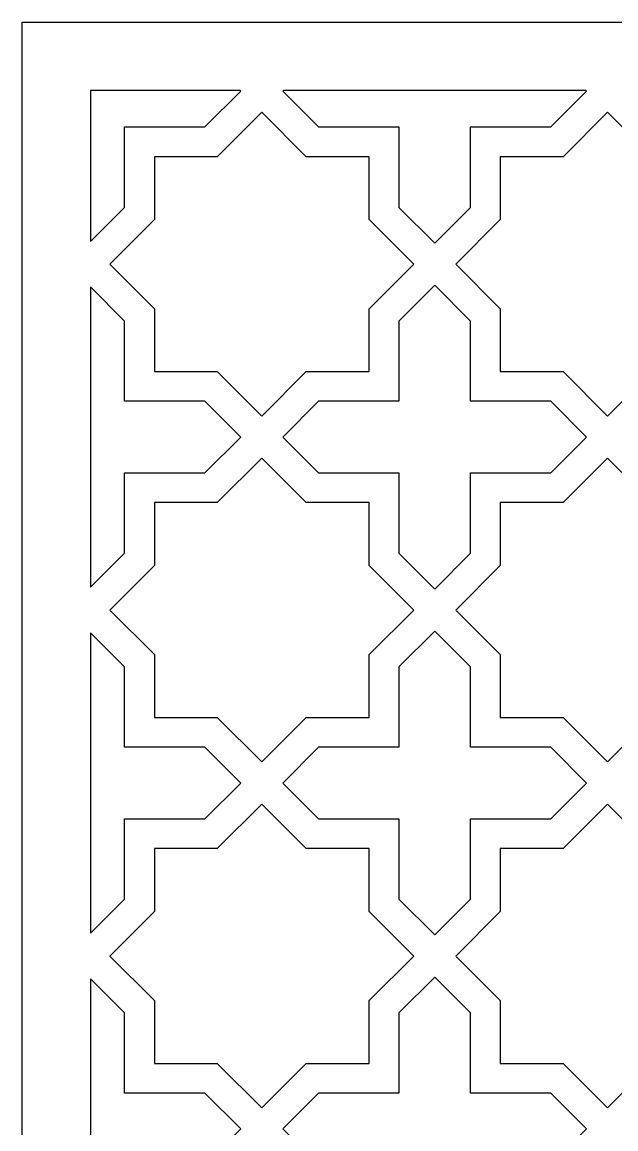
# Model space of a CAD drawing. Header units: millimetres. Extents: x -64 to 64, y -64 to 64.
# Drawn here: x -63.5 to -29.4, y 0 to 63.5 of the extents above; entities that cross this region are included whole.
import ezdxf

# ---------------------------------------------------------------- set-up
doc = ezdxf.new("R2010")
doc.units = ezdxf.units.MM
doc.header["$MEASUREMENT"] = 0
doc.layers.add('layer 1', color=7, linetype='Continuous')

msp = doc.modelspace()

# ---------------------------------------------------------------- linework, layer by layer
at = {"layer": 'layer 1', "color": 250}
for points, knots in [([(-63.5, 63.5), (-63.5, 63.5), (-63.5, -63.5), (-63.5, -63.5), (-63.5, -63.5), (-63.5, -63.5), (63.5, -63.5), (63.5, -63.5), (63.5, -63.5), (63.5, -63.5), (63.5, 63.5), (63.5, 63.5), (63.5, 63.5), (63.5, 63.5), (-63.5, 63.5), (-63.5, 63.5)], [0, 0, 0, 0, 0.2, 0.2, 0.2, 0.2, 0.4, 0.4, 0.4, 0.4, 0.6, 0.6, 0.6, 0.6, 1, 1, 1, 1]), ([(-59.5722, 59.5722), (-59.5722, 59.5722), (-50.9833, 59.5722), (-50.9833, 59.5722), (-50.9833, 59.5722), (-50.9833, 59.5722), (-50.9506, 59.5394), (-50.9506, 59.5394), (-50.9506, 59.5394), (-50.9506, 59.5394), (-53.006, 57.4837), (-53.006, 57.4837), (-53.006, 57.4837), (-53.006, 57.4837), (-57.6147, 57.4837), (-57.6147, 57.4837), (-57.6147, 57.4837), (-57.6147, 57.4837), (-57.6147, 52.8687), (-57.6147, 52.8687), (-57.6147, 52.8687), (-57.6147, 52.8687), (-59.5722, 50.9115), (-59.5722, 50.9115), (-59.5722, 50.9115), (-59.5722, 50.9115), (-59.5722, 59.5722), (-59.5722, 59.5722)], [0, 0, 0, 0, 0.125, 0.125, 0.125, 0.125, 0.25, 0.25, 0.25, 0.25, 0.375, 0.375, 0.375, 0.375, 0.5, 0.5, 0.5, 0.5, 0.625, 0.625, 0.625, 0.625, 0.75, 0.75, 0.75, 0.75, 1, 1, 1, 1]), ([(-48.5021, 59.5722), (-48.5021, 59.5722), (-31.1279, 59.5722), (-31.1279, 59.5722), (-31.1279, 59.5722), (-31.1279, 59.5722), (-31.0953, 59.5394), (-31.0953, 59.5394), (-31.0953, 59.5394), (-31.0953, 59.5394), (-33.1506, 57.4837), (-33.1506, 57.4837), (-33.1506, 57.4837), (-33.1506, 57.4837), (-37.753, 57.4837), (-37.753, 57.4837), (-37.753, 57.4837), (-37.753, 57.4837), (-37.753, 52.8687), (-37.753, 52.8687), (-37.753, 52.8687), (-37.753, 52.8687), (-39.8084, 50.8131), (-39.8084, 50.8131), (-39.8084, 50.8131), (-39.8084, 50.8131), (-41.864, 52.8687), (-41.864, 52.8687), (-41.864, 52.8687), (-41.864, 52.8687), (-41.864, 57.4837), (-41.864, 57.4837), (-41.864, 57.4837), (-41.864, 57.4837), (-46.4794, 57.4837), (-46.4794, 57.4837), (-46.4794, 57.4837), (-46.4794, 57.4837), (-48.5346, 59.5394), (-48.5346, 59.5394), (-48.5346, 59.5394), (-48.5346, 59.5394), (-48.5021, 59.5722), (-48.5021, 59.5722)], [0, 0, 0, 0, 0.0833333, 0.0833333, 0.0833333, 0.0833333, 0.1666667, 0.1666667, 0.1666667, 0.1666667, 0.25, 0.25, 0.25, 0.25, 0.3333333, 0.3333333, 0.3333333, 0.3333333, 0.4166667, 0.4166667, 0.4166667, 0.4166667, 0.5, 0.5, 0.5, 0.5, 0.5833333, 0.5833333, 0.5833333, 0.5833333, 0.6666667, 0.6666667, 0.6666667, 0.6666667, 0.75, 0.75, 0.75, 0.75, 0.8333333, 0.8333333, 0.8333333, 0.8333333, 1, 1, 1, 1]), ([(-47.1864, 55.7756), (-47.1864, 55.7756), (-43.5725, 55.7756), (-43.5725, 55.7756), (-43.5725, 55.7756), (-43.5725, 55.7756), (-43.5725, 52.1617), (-43.5725, 52.1617), (-43.5725, 52.1617), (-43.5725, 52.1617), (-41.0195, 49.6087), (-41.0195, 49.6087), (-41.0195, 49.6087), (-41.0195, 49.6087), (-43.5725, 47.0489), (-43.5725, 47.0489), (-43.5725, 47.0489), (-43.5725, 47.0489), (-43.5725, 43.4421), (-43.5725, 43.4421), (-43.5725, 43.4421), (-43.5725, 43.4421), (-47.1864, 43.4421), (-47.1864, 43.4421), (-47.1864, 43.4421), (-47.1864, 43.4421), (-49.7394, 40.8887), (-49.7394, 40.8887), (-49.7394, 40.8887), (-49.7394, 40.8887), (-52.2989, 43.4421), (-52.2989, 43.4421), (-52.2989, 43.4421), (-52.2989, 43.4421), (-55.906, 43.4421), (-55.906, 43.4421), (-55.906, 43.4421), (-55.906, 43.4421), (-55.906, 47.0489), (-55.906, 47.0489), (-55.906, 47.0489), (-55.906, 47.0489), (-58.4591, 49.6087), (-58.4591, 49.6087), (-58.4591, 49.6087), (-58.4591, 49.6087), (-55.906, 52.1617), (-55.906, 52.1617), (-55.906, 52.1617), (-55.906, 52.1617), (-55.906, 55.7756), (-55.906, 55.7756), (-55.906, 55.7756), (-55.906, 55.7756), (-52.2989, 55.7756), (-52.2989, 55.7756), (-52.2989, 55.7756), (-52.2989, 55.7756), (-49.7394, 58.3283), (-49.7394, 58.3283), (-49.7394, 58.3283), (-49.7394, 58.3283), (-47.1864, 55.7756), (-47.1864, 55.7756)], [0, 0, 0, 0, 0.0588235, 0.0588235, 0.0588235, 0.0588235, 0.1176471, 0.1176471, 0.1176471, 0.1176471, 0.1764706, 0.1764706, 0.1764706, 0.1764706, 0.2352941, 0.2352941, 0.2352941, 0.2352941, 0.2941176, 0.2941176, 0.2941176, 0.2941176, 0.3529412, 0.3529412, 0.3529412, 0.3529412, 0.4117647, 0.4117647, 0.4117647, 0.4117647, 0.4705882, 0.4705882, 0.4705882, 0.4705882, 0.5294118, 0.5294118, 0.5294118, 0.5294118, 0.5882353, 0.5882353, 0.5882353, 0.5882353, 0.6470588, 0.6470588, 0.6470588, 0.6470588, 0.7058824, 0.7058824, 0.7058824, 0.7058824, 0.7647059, 0.7647059, 0.7647059, 0.7647059, 0.8235294, 0.8235294, 0.8235294, 0.8235294, 0.8823529, 0.8823529, 0.8823529, 0.8823529, 1, 1, 1, 1]), ([(-27.3311, 55.7756), (-27.3311, 55.7756), (-23.7176, 55.7756), (-23.7176, 55.7756), (-23.7176, 55.7756), (-23.7176, 55.7756), (-23.7176, 52.1617), (-23.7176, 52.1617), (-23.7176, 52.1617), (-23.7176, 52.1617), (-21.1645, 49.6087), (-21.1645, 49.6087), (-21.1645, 49.6087), (-21.1645, 49.6087), (-23.7176, 47.0489), (-23.7176, 47.0489), (-23.7176, 47.0489), (-23.7176, 47.0489), (-23.7176, 43.4421), (-23.7176, 43.4421), (-23.7176, 43.4421), (-23.7176, 43.4421), (-27.3311, 43.4421), (-27.3311, 43.4421), (-27.3311, 43.4421), (-27.3311, 43.4421), (-29.8843, 40.8887), (-29.8843, 40.8887), (-29.8843, 40.8887), (-29.8843, 40.8887), (-32.4436, 43.4421), (-32.4436, 43.4421), (-32.4436, 43.4421), (-32.4436, 43.4421), (-36.0509, 43.4421), (-36.0509, 43.4421), (-36.0509, 43.4421), (-36.0509, 43.4421), (-36.0509, 47.0489), (-36.0509, 47.0489), (-36.0509, 47.0489), (-36.0509, 47.0489), (-38.6039, 49.6087), (-38.6039, 49.6087), (-38.6039, 49.6087), (-38.6039, 49.6087), (-36.0509, 52.1617), (-36.0509, 52.1617), (-36.0509, 52.1617), (-36.0509, 52.1617), (-36.0509, 55.7756), (-36.0509, 55.7756), (-36.0509, 55.7756), (-36.0509, 55.7756), (-32.4436, 55.7756), (-32.4436, 55.7756), (-32.4436, 55.7756), (-32.4436, 55.7756), (-29.8843, 58.3283), (-29.8843, 58.3283), (-29.8843, 58.3283), (-29.8843, 58.3283), (-27.3311, 55.7756), (-27.3311, 55.7756)], [0, 0, 0, 0, 0.0588235, 0.0588235, 0.0588235, 0.0588235, 0.1176471, 0.1176471, 0.1176471, 0.1176471, 0.1764706, 0.1764706, 0.1764706, 0.1764706, 0.2352941, 0.2352941, 0.2352941, 0.2352941, 0.2941176, 0.2941176, 0.2941176, 0.2941176, 0.3529412, 0.3529412, 0.3529412, 0.3529412, 0.4117647, 0.4117647, 0.4117647, 0.4117647, 0.4705882, 0.4705882, 0.4705882, 0.4705882, 0.5294118, 0.5294118, 0.5294118, 0.5294118, 0.5882353, 0.5882353, 0.5882353, 0.5882353, 0.6470588, 0.6470588, 0.6470588, 0.6470588, 0.7058824, 0.7058824, 0.7058824, 0.7058824, 0.7647059, 0.7647059, 0.7647059, 0.7647059, 0.8235294, 0.8235294, 0.8235294, 0.8235294, 0.8823529, 0.8823529, 0.8823529, 0.8823529, 1, 1, 1, 1]), ([(-59.5722, 48.2992), (-59.5722, 48.2992), (-57.6147, 46.3419), (-57.6147, 46.3419), (-57.6147, 46.3419), (-57.6147, 46.3419), (-57.6147, 41.7333), (-57.6147, 41.7333), (-57.6147, 41.7333), (-57.6147, 41.7333), (-53.006, 41.7333), (-53.006, 41.7333), (-53.006, 41.7333), (-53.006, 41.7333), (-50.9506, 39.6776), (-50.9506, 39.6776), (-50.9506, 39.6776), (-50.9506, 39.6776), (-53.006, 37.6287), (-53.006, 37.6287), (-53.006, 37.6287), (-53.006, 37.6287), (-57.6147, 37.6287), (-57.6147, 37.6287), (-57.6147, 37.6287), (-57.6147, 37.6287), (-57.6147, 33.0137), (-57.6147, 33.0137), (-57.6147, 33.0137), (-57.6147, 33.0137), (-59.5722, 31.0561), (-59.5722, 31.0561), (-59.5722, 31.0561), (-59.5722, 31.0561), (-59.5722, 48.2992), (-59.5722, 48.2992)], [0, 0, 0, 0, 0.1, 0.1, 0.1, 0.1, 0.2, 0.2, 0.2, 0.2, 0.3, 0.3, 0.3, 0.3, 0.4, 0.4, 0.4, 0.4, 0.5, 0.5, 0.5, 0.5, 0.6, 0.6, 0.6, 0.6, 0.7, 0.7, 0.7, 0.7, 0.8, 0.8, 0.8, 0.8, 1, 1, 1, 1]), ([(-33.1506, 41.7333), (-33.1506, 41.7333), (-31.0953, 39.6776), (-31.0953, 39.6776), (-31.0953, 39.6776), (-31.0953, 39.6776), (-33.1506, 37.6287), (-33.1506, 37.6287), (-33.1506, 37.6287), (-33.1506, 37.6287), (-37.753, 37.6287), (-37.753, 37.6287), (-37.753, 37.6287), (-37.753, 37.6287), (-37.753, 33.0137), (-37.753, 33.0137), (-37.753, 33.0137), (-37.753, 33.0137), (-39.8084, 30.958), (-39.8084, 30.958), (-39.8084, 30.958), (-39.8084, 30.958), (-41.864, 33.0137), (-41.864, 33.0137), (-41.864, 33.0137), (-41.864, 33.0137), (-41.864, 37.6287), (-41.864, 37.6287), (-41.864, 37.6287), (-41.864, 37.6287), (-46.4794, 37.6287), (-46.4794, 37.6287), (-46.4794, 37.6287), (-46.4794, 37.6287), (-48.5346, 39.6776), (-48.5346, 39.6776), (-48.5346, 39.6776), (-48.5346, 39.6776), (-46.4794, 41.7333), (-46.4794, 41.7333), (-46.4794, 41.7333), (-46.4794, 41.7333), (-41.864, 41.7333), (-41.864, 41.7333), (-41.864, 41.7333), (-41.864, 41.7333), (-41.864, 46.3419), (-41.864, 46.3419), (-41.864, 46.3419), (-41.864, 46.3419), (-39.8084, 48.3976), (-39.8084, 48.3976), (-39.8084, 48.3976), (-39.8084, 48.3976), (-37.753, 46.3419), (-37.753, 46.3419), (-37.753, 46.3419), (-37.753, 46.3419), (-37.753, 41.7333), (-37.753, 41.7333), (-37.753, 41.7333), (-37.753, 41.7333), (-33.1506, 41.7333), (-33.1506, 41.7333)], [0, 0, 0, 0, 0.0588235, 0.0588235, 0.0588235, 0.0588235, 0.1176471, 0.1176471, 0.1176471, 0.1176471, 0.1764706, 0.1764706, 0.1764706, 0.1764706, 0.2352941, 0.2352941, 0.2352941, 0.2352941, 0.2941176, 0.2941176, 0.2941176, 0.2941176, 0.3529412, 0.3529412, 0.3529412, 0.3529412, 0.4117647, 0.4117647, 0.4117647, 0.4117647, 0.4705882, 0.4705882, 0.4705882, 0.4705882, 0.5294118, 0.5294118, 0.5294118, 0.5294118, 0.5882353, 0.5882353, 0.5882353, 0.5882353, 0.6470588, 0.6470588, 0.6470588, 0.6470588, 0.7058824, 0.7058824, 0.7058824, 0.7058824, 0.7647059, 0.7647059, 0.7647059, 0.7647059, 0.8235294, 0.8235294, 0.8235294, 0.8235294, 0.8823529, 0.8823529, 0.8823529, 0.8823529, 1, 1, 1, 1]), ([(-58.4591, 29.7466), (-58.4591, 29.7466), (-55.906, 32.3063), (-55.906, 32.3063), (-55.906, 32.3063), (-55.906, 32.3063), (-55.906, 35.9202), (-55.906, 35.9202), (-55.906, 35.9202), (-55.906, 35.9202), (-52.2989, 35.9202), (-52.2989, 35.9202), (-52.2989, 35.9202), (-52.2989, 35.9202), (-49.7394, 38.4732), (-49.7394, 38.4732), (-49.7394, 38.4732), (-49.7394, 38.4732), (-47.1864, 35.9202), (-47.1864, 35.9202), (-47.1864, 35.9202), (-47.1864, 35.9202), (-43.5725, 35.9202), (-43.5725, 35.9202), (-43.5725, 35.9202), (-43.5725, 35.9202), (-43.5725, 32.3063), (-43.5725, 32.3063), (-43.5725, 32.3063), (-43.5725, 32.3063), (-41.0195, 29.7466), (-41.0195, 29.7466), (-41.0195, 29.7466), (-41.0195, 29.7466), (-43.5725, 27.1939), (-43.5725, 27.1939), (-43.5725, 27.1939), (-43.5725, 27.1939), (-43.5725, 23.5867), (-43.5725, 23.5867), (-43.5725, 23.5867), (-43.5725, 23.5867), (-47.1864, 23.5867), (-47.1864, 23.5867), (-47.1864, 23.5867), (-47.1864, 23.5867), (-49.7394, 21.0337), (-49.7394, 21.0337), (-49.7394, 21.0337), (-49.7394, 21.0337), (-52.2989, 23.5867), (-52.2989, 23.5867), (-52.2989, 23.5867), (-52.2989, 23.5867), (-55.906, 23.5867), (-55.906, 23.5867), (-55.906, 23.5867), (-55.906, 23.5867), (-55.906, 27.1939), (-55.906, 27.1939), (-55.906, 27.1939), (-55.906, 27.1939), (-58.4591, 29.7466), (-58.4591, 29.7466)], [0, 0, 0, 0, 0.0588235, 0.0588235, 0.0588235, 0.0588235, 0.1176471, 0.1176471, 0.1176471, 0.1176471, 0.1764706, 0.1764706, 0.1764706, 0.1764706, 0.2352941, 0.2352941, 0.2352941, 0.2352941, 0.2941176, 0.2941176, 0.2941176, 0.2941176, 0.3529412, 0.3529412, 0.3529412, 0.3529412, 0.4117647, 0.4117647, 0.4117647, 0.4117647, 0.4705882, 0.4705882, 0.4705882, 0.4705882, 0.5294118, 0.5294118, 0.5294118, 0.5294118, 0.5882353, 0.5882353, 0.5882353, 0.5882353, 0.6470588, 0.6470588, 0.6470588, 0.6470588, 0.7058824, 0.7058824, 0.7058824, 0.7058824, 0.7647059, 0.7647059, 0.7647059, 0.7647059, 0.8235294, 0.8235294, 0.8235294, 0.8235294, 0.8823529, 0.8823529, 0.8823529, 0.8823529, 1, 1, 1, 1]), ([(-27.3311, 35.9202), (-27.3311, 35.9202), (-23.7176, 35.9202), (-23.7176, 35.9202), (-23.7176, 35.9202), (-23.7176, 35.9202), (-23.7176, 32.3063), (-23.7176, 32.3063), (-23.7176, 32.3063), (-23.7176, 32.3063), (-21.1645, 29.7466), (-21.1645, 29.7466), (-21.1645, 29.7466), (-21.1645, 29.7466), (-23.7176, 27.1939), (-23.7176, 27.1939), (-23.7176, 27.1939), (-23.7176, 27.1939), (-23.7176, 23.5867), (-23.7176, 23.5867), (-23.7176, 23.5867), (-23.7176, 23.5867), (-27.3311, 23.5867), (-27.3311, 23.5867), (-27.3311, 23.5867), (-27.3311, 23.5867), (-29.8843, 21.0337), (-29.8843, 21.0337), (-29.8843, 21.0337), (-29.8843, 21.0337), (-32.4436, 23.5867), (-32.4436, 23.5867), (-32.4436, 23.5867), (-32.4436, 23.5867), (-36.0509, 23.5867), (-36.0509, 23.5867), (-36.0509, 23.5867), (-36.0509, 23.5867), (-36.0509, 27.1939), (-36.0509, 27.1939), (-36.0509, 27.1939), (-36.0509, 27.1939), (-38.6039, 29.7466), (-38.6039, 29.7466), (-38.6039, 29.7466), (-38.6039, 29.7466), (-36.0509, 32.3063), (-36.0509, 32.3063), (-36.0509, 32.3063), (-36.0509, 32.3063), (-36.0509, 35.9202), (-36.0509, 35.9202), (-36.0509, 35.9202), (-36.0509, 35.9202), (-32.4436, 35.9202), (-32.4436, 35.9202), (-32.4436, 35.9202), (-32.4436, 35.9202), (-29.8843, 38.4732), (-29.8843, 38.4732), (-29.8843, 38.4732), (-29.8843, 38.4732), (-27.3311, 35.9202), (-27.3311, 35.9202)], [0, 0, 0, 0, 0.0588235, 0.0588235, 0.0588235, 0.0588235, 0.1176471, 0.1176471, 0.1176471, 0.1176471, 0.1764706, 0.1764706, 0.1764706, 0.1764706, 0.2352941, 0.2352941, 0.2352941, 0.2352941, 0.2941176, 0.2941176, 0.2941176, 0.2941176, 0.3529412, 0.3529412, 0.3529412, 0.3529412, 0.4117647, 0.4117647, 0.4117647, 0.4117647, 0.4705882, 0.4705882, 0.4705882, 0.4705882, 0.5294118, 0.5294118, 0.5294118, 0.5294118, 0.5882353, 0.5882353, 0.5882353, 0.5882353, 0.6470588, 0.6470588, 0.6470588, 0.6470588, 0.7058824, 0.7058824, 0.7058824, 0.7058824, 0.7647059, 0.7647059, 0.7647059, 0.7647059, 0.8235294, 0.8235294, 0.8235294, 0.8235294, 0.8823529, 0.8823529, 0.8823529, 0.8823529, 1, 1, 1, 1]), ([(-59.5722, 28.4441), (-59.5722, 28.4441), (-57.6147, 26.4866), (-57.6147, 26.4866), (-57.6147, 26.4866), (-57.6147, 26.4866), (-57.6147, 21.8779), (-57.6147, 21.8779), (-57.6147, 21.8779), (-57.6147, 21.8779), (-53.006, 21.8779), (-53.006, 21.8779), (-53.006, 21.8779), (-53.006, 21.8779), (-50.9506, 19.8226), (-50.9506, 19.8226), (-50.9506, 19.8226), (-50.9506, 19.8226), (-53.006, 17.7669), (-53.006, 17.7669), (-53.006, 17.7669), (-53.006, 17.7669), (-57.6147, 17.7669), (-57.6147, 17.7669), (-57.6147, 17.7669), (-57.6147, 17.7669), (-57.6147, 13.1583), (-57.6147, 13.1583), (-57.6147, 13.1583), (-57.6147, 13.1583), (-59.5722, 11.201), (-59.5722, 11.201), (-59.5722, 11.201), (-59.5722, 11.201), (-59.5722, 28.4441), (-59.5722, 28.4441)], [0, 0, 0, 0, 0.1, 0.1, 0.1, 0.1, 0.2, 0.2, 0.2, 0.2, 0.3, 0.3, 0.3, 0.3, 0.4, 0.4, 0.4, 0.4, 0.5, 0.5, 0.5, 0.5, 0.6, 0.6, 0.6, 0.6, 0.7, 0.7, 0.7, 0.7, 0.8, 0.8, 0.8, 0.8, 1, 1, 1, 1]), ([(-46.4794, 17.7669), (-46.4794, 17.7669), (-48.5346, 19.8226), (-48.5346, 19.8226), (-48.5346, 19.8226), (-48.5346, 19.8226), (-46.4794, 21.8779), (-46.4794, 21.8779), (-46.4794, 21.8779), (-46.4794, 21.8779), (-41.864, 21.8779), (-41.864, 21.8779), (-41.864, 21.8779), (-41.864, 21.8779), (-41.864, 26.4866), (-41.864, 26.4866), (-41.864, 26.4866), (-41.864, 26.4866), (-39.8084, 28.5422), (-39.8084, 28.5422), (-39.8084, 28.5422), (-39.8084, 28.5422), (-37.753, 26.4866), (-37.753, 26.4866), (-37.753, 26.4866), (-37.753, 26.4866), (-37.753, 21.8779), (-37.753, 21.8779), (-37.753, 21.8779), (-37.753, 21.8779), (-33.1506, 21.8779), (-33.1506, 21.8779), (-33.1506, 21.8779), (-33.1506, 21.8779), (-31.0953, 19.8226), (-31.0953, 19.8226), (-31.0953, 19.8226), (-31.0953, 19.8226), (-33.1506, 17.7669), (-33.1506, 17.7669), (-33.1506, 17.7669), (-33.1506, 17.7669), (-37.753, 17.7669), (-37.753, 17.7669), (-37.753, 17.7669), (-37.753, 17.7669), (-37.753, 13.1583), (-37.753, 13.1583), (-37.753, 13.1583), (-37.753, 13.1583), (-39.8084, 11.1026), (-39.8084, 11.1026), (-39.8084, 11.1026), (-39.8084, 11.1026), (-41.864, 13.1583), (-41.864, 13.1583), (-41.864, 13.1583), (-41.864, 13.1583), (-41.864, 17.7669), (-41.864, 17.7669), (-41.864, 17.7669), (-41.864, 17.7669), (-46.4794, 17.7669), (-46.4794, 17.7669)], [0, 0, 0, 0, 0.0588235, 0.0588235, 0.0588235, 0.0588235, 0.1176471, 0.1176471, 0.1176471, 0.1176471, 0.1764706, 0.1764706, 0.1764706, 0.1764706, 0.2352941, 0.2352941, 0.2352941, 0.2352941, 0.2941176, 0.2941176, 0.2941176, 0.2941176, 0.3529412, 0.3529412, 0.3529412, 0.3529412, 0.4117647, 0.4117647, 0.4117647, 0.4117647, 0.4705882, 0.4705882, 0.4705882, 0.4705882, 0.5294118, 0.5294118, 0.5294118, 0.5294118, 0.5882353, 0.5882353, 0.5882353, 0.5882353, 0.6470588, 0.6470588, 0.6470588, 0.6470588, 0.7058824, 0.7058824, 0.7058824, 0.7058824, 0.7647059, 0.7647059, 0.7647059, 0.7647059, 0.8235294, 0.8235294, 0.8235294, 0.8235294, 0.8823529, 0.8823529, 0.8823529, 0.8823529, 1, 1, 1, 1]), ([(-58.4591, 9.8915), (-58.4591, 9.8915), (-55.906, 12.4513), (-55.906, 12.4513), (-55.906, 12.4513), (-55.906, 12.4513), (-55.906, 16.0648), (-55.906, 16.0648), (-55.906, 16.0648), (-55.906, 16.0648), (-52.2989, 16.0648), (-52.2989, 16.0648), (-52.2989, 16.0648), (-52.2989, 16.0648), (-49.7394, 18.6178), (-49.7394, 18.6178), (-49.7394, 18.6178), (-49.7394, 18.6178), (-47.1864, 16.0648), (-47.1864, 16.0648), (-47.1864, 16.0648), (-47.1864, 16.0648), (-43.5725, 16.0648), (-43.5725, 16.0648), (-43.5725, 16.0648), (-43.5725, 16.0648), (-43.5725, 12.4513), (-43.5725, 12.4513), (-43.5725, 12.4513), (-43.5725, 12.4513), (-41.0195, 9.8915), (-41.0195, 9.8915), (-41.0195, 9.8915), (-41.0195, 9.8915), (-43.5725, 7.3385), (-43.5725, 7.3385), (-43.5725, 7.3385), (-43.5725, 7.3385), (-43.5725, 3.7317), (-43.5725, 3.7317), (-43.5725, 3.7317), (-43.5725, 3.7317), (-47.1864, 3.7317), (-47.1864, 3.7317), (-47.1864, 3.7317), (-47.1864, 3.7317), (-49.7394, 1.1783), (-49.7394, 1.1783), (-49.7394, 1.1783), (-49.7394, 1.1783), (-52.2989, 3.7317), (-52.2989, 3.7317), (-52.2989, 3.7317), (-52.2989, 3.7317), (-55.906, 3.7317), (-55.906, 3.7317), (-55.906, 3.7317), (-55.906, 3.7317), (-55.906, 7.3385), (-55.906, 7.3385), (-55.906, 7.3385), (-55.906, 7.3385), (-58.4591, 9.8915), (-58.4591, 9.8915)], [0, 0, 0, 0, 0.0588235, 0.0588235, 0.0588235, 0.0588235, 0.1176471, 0.1176471, 0.1176471, 0.1176471, 0.1764706, 0.1764706, 0.1764706, 0.1764706, 0.2352941, 0.2352941, 0.2352941, 0.2352941, 0.2941176, 0.2941176, 0.2941176, 0.2941176, 0.3529412, 0.3529412, 0.3529412, 0.3529412, 0.4117647, 0.4117647, 0.4117647, 0.4117647, 0.4705882, 0.4705882, 0.4705882, 0.4705882, 0.5294118, 0.5294118, 0.5294118, 0.5294118, 0.5882353, 0.5882353, 0.5882353, 0.5882353, 0.6470588, 0.6470588, 0.6470588, 0.6470588, 0.7058824, 0.7058824, 0.7058824, 0.7058824, 0.7647059, 0.7647059, 0.7647059, 0.7647059, 0.8235294, 0.8235294, 0.8235294, 0.8235294, 0.8823529, 0.8823529, 0.8823529, 0.8823529, 1, 1, 1, 1]), ([(-27.3311, 16.0648), (-27.3311, 16.0648), (-23.7176, 16.0648), (-23.7176, 16.0648), (-23.7176, 16.0648), (-23.7176, 16.0648), (-23.7176, 12.4513), (-23.7176, 12.4513), (-23.7176, 12.4513), (-23.7176, 12.4513), (-21.1645, 9.8915), (-21.1645, 9.8915), (-21.1645, 9.8915), (-21.1645, 9.8915), (-23.7176, 7.3385), (-23.7176, 7.3385), (-23.7176, 7.3385), (-23.7176, 7.3385), (-23.7176, 3.7317), (-23.7176, 3.7317), (-23.7176, 3.7317), (-23.7176, 3.7317), (-27.3311, 3.7317), (-27.3311, 3.7317), (-27.3311, 3.7317), (-27.3311, 3.7317), (-29.8843, 1.1783), (-29.8843, 1.1783), (-29.8843, 1.1783), (-29.8843, 1.1783), (-32.4436, 3.7317), (-32.4436, 3.7317), (-32.4436, 3.7317), (-32.4436, 3.7317), (-36.0509, 3.7317), (-36.0509, 3.7317), (-36.0509, 3.7317), (-36.0509, 3.7317), (-36.0509, 7.3385), (-36.0509, 7.3385), (-36.0509, 7.3385), (-36.0509, 7.3385), (-38.6039, 9.8915), (-38.6039, 9.8915), (-38.6039, 9.8915), (-38.6039, 9.8915), (-36.0509, 12.4513), (-36.0509, 12.4513), (-36.0509, 12.4513), (-36.0509, 12.4513), (-36.0509, 16.0648), (-36.0509, 16.0648), (-36.0509, 16.0648), (-36.0509, 16.0648), (-32.4436, 16.0648), (-32.4436, 16.0648), (-32.4436, 16.0648), (-32.4436, 16.0648), (-29.8843, 18.6178), (-29.8843, 18.6178), (-29.8843, 18.6178), (-29.8843, 18.6178), (-27.3311, 16.0648), (-27.3311, 16.0648)], [0, 0, 0, 0, 0.0588235, 0.0588235, 0.0588235, 0.0588235, 0.1176471, 0.1176471, 0.1176471, 0.1176471, 0.1764706, 0.1764706, 0.1764706, 0.1764706, 0.2352941, 0.2352941, 0.2352941, 0.2352941, 0.2941176, 0.2941176, 0.2941176, 0.2941176, 0.3529412, 0.3529412, 0.3529412, 0.3529412, 0.4117647, 0.4117647, 0.4117647, 0.4117647, 0.4705882, 0.4705882, 0.4705882, 0.4705882, 0.5294118, 0.5294118, 0.5294118, 0.5294118, 0.5882353, 0.5882353, 0.5882353, 0.5882353, 0.6470588, 0.6470588, 0.6470588, 0.6470588, 0.7058824, 0.7058824, 0.7058824, 0.7058824, 0.7647059, 0.7647059, 0.7647059, 0.7647059, 0.8235294, 0.8235294, 0.8235294, 0.8235294, 0.8823529, 0.8823529, 0.8823529, 0.8823529, 1, 1, 1, 1]), ([(-59.5722, 8.5891), (-59.5722, 8.5891), (-57.6147, 6.6315), (-57.6147, 6.6315), (-57.6147, 6.6315), (-57.6147, 6.6315), (-57.6147, 2.0228), (-57.6147, 2.0228), (-57.6147, 2.0228), (-57.6147, 2.0228), (-53.006, 2.0228), (-53.006, 2.0228), (-53.006, 2.0228), (-53.006, 2.0228), (-50.9506, -0.0325), (-50.9506, -0.0325), (-50.9506, -0.0325), (-50.9506, -0.0325), (-53.006, -2.0881), (-53.006, -2.0881), (-53.006, -2.0881), (-53.006, -2.0881), (-57.6147, -2.0881), (-57.6147, -2.0881), (-57.6147, -2.0881), (-57.6147, -2.0881), (-57.6147, -6.6968), (-57.6147, -6.6968), (-57.6147, -6.6968), (-57.6147, -6.6968), (-59.5722, -8.6543), (-59.5722, -8.6543), (-59.5722, -8.6543), (-59.5722, -8.6543), (-59.5722, 8.5891), (-59.5722, 8.5891)], [0, 0, 0, 0, 0.1, 0.1, 0.1, 0.1, 0.2, 0.2, 0.2, 0.2, 0.3, 0.3, 0.3, 0.3, 0.4, 0.4, 0.4, 0.4, 0.5, 0.5, 0.5, 0.5, 0.6, 0.6, 0.6, 0.6, 0.7, 0.7, 0.7, 0.7, 0.8, 0.8, 0.8, 0.8, 1, 1, 1, 1]), ([(-46.4794, -2.0881), (-46.4794, -2.0881), (-48.5346, -0.0325), (-48.5346, -0.0325), (-48.5346, -0.0325), (-48.5346, -0.0325), (-46.4794, 2.0228), (-46.4794, 2.0228), (-46.4794, 2.0228), (-46.4794, 2.0228), (-41.864, 2.0228), (-41.864, 2.0228), (-41.864, 2.0228), (-41.864, 2.0228), (-41.864, 6.6315), (-41.864, 6.6315), (-41.864, 6.6315), (-41.864, 6.6315), (-39.8084, 8.6872), (-39.8084, 8.6872), (-39.8084, 8.6872), (-39.8084, 8.6872), (-37.753, 6.6315), (-37.753, 6.6315), (-37.753, 6.6315), (-37.753, 6.6315), (-37.753, 2.0228), (-37.753, 2.0228), (-37.753, 2.0228), (-37.753, 2.0228), (-33.1506, 2.0228), (-33.1506, 2.0228), (-33.1506, 2.0228), (-33.1506, 2.0228), (-31.0953, -0.0325), (-31.0953, -0.0325), (-31.0953, -0.0325), (-31.0953, -0.0325), (-33.1506, -2.0881), (-33.1506, -2.0881), (-33.1506, -2.0881), (-33.1506, -2.0881), (-37.753, -2.0881), (-37.753, -2.0881), (-37.753, -2.0881), (-37.753, -2.0881), (-37.753, -6.6968), (-37.753, -6.6968), (-37.753, -6.6968), (-37.753, -6.6968), (-39.8084, -8.7524), (-39.8084, -8.7524), (-39.8084, -8.7524), (-39.8084, -8.7524), (-41.864, -6.6968), (-41.864, -6.6968), (-41.864, -6.6968), (-41.864, -6.6968), (-41.864, -2.0881), (-41.864, -2.0881), (-41.864, -2.0881), (-41.864, -2.0881), (-46.4794, -2.0881), (-46.4794, -2.0881)], [0, 0, 0, 0, 0.0588235, 0.0588235, 0.0588235, 0.0588235, 0.1176471, 0.1176471, 0.1176471, 0.1176471, 0.1764706, 0.1764706, 0.1764706, 0.1764706, 0.2352941, 0.2352941, 0.2352941, 0.2352941, 0.2941176, 0.2941176, 0.2941176, 0.2941176, 0.3529412, 0.3529412, 0.3529412, 0.3529412, 0.4117647, 0.4117647, 0.4117647, 0.4117647, 0.4705882, 0.4705882, 0.4705882, 0.4705882, 0.5294118, 0.5294118, 0.5294118, 0.5294118, 0.5882353, 0.5882353, 0.5882353, 0.5882353, 0.6470588, 0.6470588, 0.6470588, 0.6470588, 0.7058824, 0.7058824, 0.7058824, 0.7058824, 0.7647059, 0.7647059, 0.7647059, 0.7647059, 0.8235294, 0.8235294, 0.8235294, 0.8235294, 0.8823529, 0.8823529, 0.8823529, 0.8823529, 1, 1, 1, 1])]:
    msp.add_open_spline(points, degree=3, knots=knots, dxfattribs=at)

doc.saveas('drawing.dxf')
